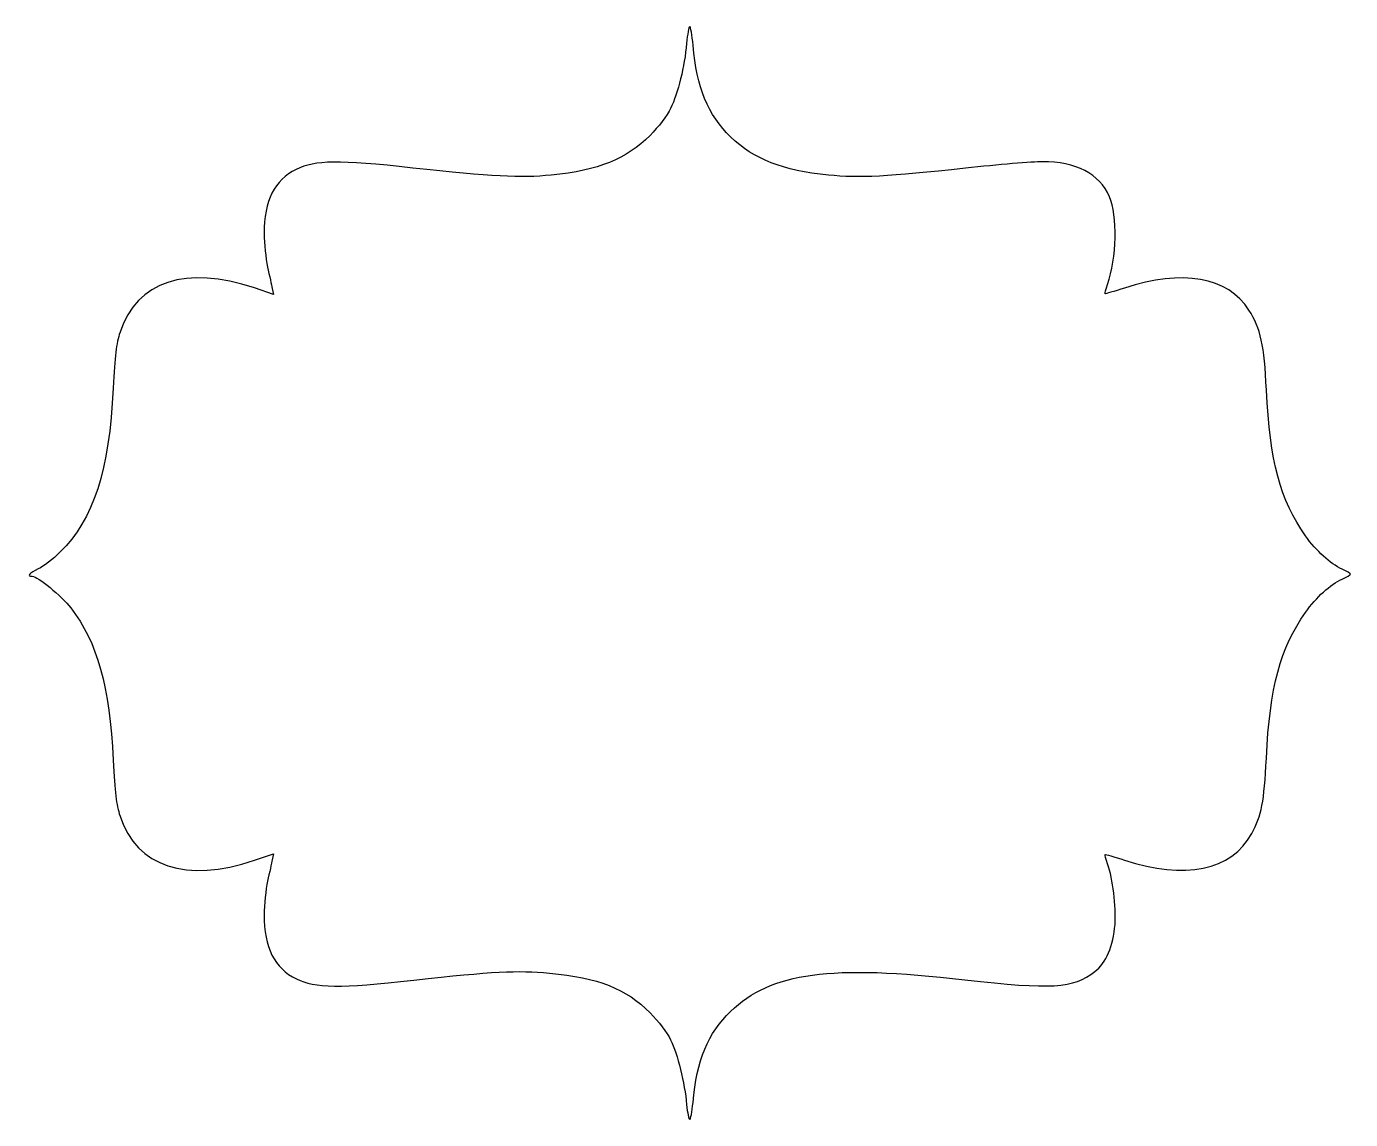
# Model space of a CAD drawing. Extents: x 30 to 188, y 117 to 248.
import ezdxf

# ---------------------------------------------------------------- set-up
doc = ezdxf.new("R2010")
doc.units = 0
doc.layers.add('Layer_1', color=7, linetype='CONTINUOUS')

msp = doc.modelspace()

# ---------------------------------------------------------------- linework, layer by layer
at = {"layer": 'Layer_1', "color": 7}
for points in [[(109.183068, 247.770965), (109.183068, 247.770965)], [(59.360923, 216.508238), (59.511407, 215.804887), (57.243706, 216.566667)], [(57.243706, 148.270543), (59.511407, 149.032873), (59.360923, 148.329522)]]:
    msp.add_lwpolyline(points, dxfattribs=at)
for points in [[(109.183068, 247.770965), (109.069976, 247.770965), (108.89952, 246.848231), (108.804383, 245.720442)], [(109.572227, 245.504918), (109.471102, 246.751225), (109.296163, 247.770965), (109.183068, 247.770965)], [(108.804383, 245.720442), (108.578362, 243.041163), (107.780173, 239.800335), (106.898282, 237.981381)], [(114.064632, 234.587549), (111.35947, 237.185176), (109.974149, 240.551413), (109.572227, 245.504918)], [(106.898282, 237.981381), (106.498571, 237.156954), (105.437404, 235.767142), (104.450334, 234.775512)], [(104.450334, 234.775512), (101.616967, 231.929044), (98.335648, 230.608515), (92.660391, 230.0301)], [(125.733308, 230.0301), (120.23427, 230.590554), (116.851074, 231.911868), (114.064632, 234.587549)], [(62.234961, 230.717464), (59.611621, 229.433985), (58.392763, 226.996417), (58.401258, 223.050062)], [(76.123933, 230.879522), (67.229584, 231.863636), (64.512407, 231.831714), (62.234961, 230.717464)], [(92.660391, 230.0301), (89.041122, 229.66123), (85.482676, 229.844023), (76.123933, 230.879522)], [(142.074084, 230.852513), (132.895656, 229.843077), (129.328401, 229.663694), (125.733308, 230.0301)], [(151.240242, 231.631381), (150.092878, 231.631381), (145.96824, 231.280788), (142.074084, 230.852513)], [(159.265936, 227.448758), (158.049555, 230.198593), (155.300632, 231.631381), (151.240242, 231.631381)], [(159.042145, 216.998819), (160.141485, 220.114674), (160.250784, 225.222346), (159.265936, 227.448758)], [(58.401258, 223.050062), (58.403798, 221.875927), (58.58683, 220.082317), (58.808056, 219.063673)], [(57.243706, 216.566667), (49.093428, 219.30547), (43.216616, 217.371765), (41.197829, 211.286577)], [(58.808056, 219.063673), (59.029284, 218.045026), (59.278114, 216.895083), (59.360923, 216.508238)], [(175.908781, 213.935715), (173.413872, 217.867782), (167.900319, 218.840884), (161.055183, 216.557847)], [(158.737323, 215.873238), (158.699389, 215.909047), (158.83636, 216.415556), (159.042145, 216.998819)], [(161.055183, 216.557847), (159.818256, 216.145298), (158.775259, 215.837433), (158.737323, 215.873238)], [(177.992374, 204.379298), (177.738803, 209.762642), (177.310384, 211.726742), (175.908781, 213.935715)], [(41.197829, 211.286577), (40.737804, 209.899931), (40.56868, 208.518572), (40.381479, 204.604743)], [(40.381479, 204.604743), (39.910633, 194.760665), (38.036808, 188.98188), (34.034236, 185.034395)], [(182.647387, 187.006093), (179.649803, 191.236853), (178.389938, 195.939036), (177.992374, 204.379298)], [(187.027343, 183.011988), (185.570791, 183.682331), (183.964761, 185.146765), (182.647387, 187.006093)], [(34.034236, 185.034395), (33.206052, 184.217608), (32.041298, 183.32464), (31.446281, 183.05002)], [(31.446281, 183.05002), (30.355255, 182.546477), (30.037679, 182.154298), (30.721433, 182.154298)], [(30.721433, 182.154298), (31.3715, 182.154298), (34.210848, 179.830452), (35.323529, 178.387842)], [(182.647387, 177.831116), (183.964761, 179.690444), (185.570791, 181.155429), (187.027343, 181.825772)], [(188.028902, 182.418881), (188.028902, 182.491641), (187.57808, 182.758524), (187.027343, 183.011988)], [(187.027343, 181.825772), (187.57808, 182.079235), (188.028902, 182.346122), (188.028902, 182.418881)], [(35.323529, 178.387842), (38.491899, 174.27999), (39.962026, 169.002587), (40.381479, 160.233017)], [(177.983555, 160.458465), (178.397529, 168.918984), (179.656969, 173.610472), (182.647387, 177.831116)], [(40.381479, 160.233017), (40.56868, 156.319187), (40.737804, 154.937278), (41.197829, 153.550633)], [(176.241716, 151.459874), (177.419756, 153.624321), (177.726735, 155.20978), (177.983555, 160.458465)], [(41.197829, 153.550633), (43.216616, 147.465445), (49.093428, 145.53174), (57.243706, 148.270543)], [(161.055183, 148.279362), (168.22799, 145.887038), (173.849228, 147.064085), (176.241716, 151.459874)], [(159.042145, 147.83839), (158.83636, 148.421653), (158.699389, 148.928163), (158.737323, 148.963971)], [(158.737323, 148.963971), (158.775259, 148.999777), (159.818256, 148.691912), (161.055183, 148.279362)], [(59.360923, 148.329522), (59.278114, 147.942677), (59.029284, 146.792734), (58.808056, 145.77409)], [(159.925743, 140.593768), (160.077872, 142.813282), (159.688259, 146.007118), (159.042145, 147.83839)], [(58.808056, 145.77409), (58.58683, 144.755442), (58.403798, 142.961285), (58.401258, 141.787148)], [(58.401258, 141.787148), (58.392763, 137.836722), (59.610803, 135.403557), (62.241577, 134.116438)], [(157.525751, 134.976332), (158.86439, 135.997359), (159.753308, 138.077983), (159.925743, 140.593768)], [(76.256224, 133.959892), (85.706325, 135.013244), (88.573421, 135.162828), (92.444866, 134.803801)], [(92.444866, 134.803801), (98.280037, 134.262663), (101.5573, 132.968107), (104.450334, 130.061698)], [(114.054159, 130.23974), (118.919269, 134.911458), (125.908514, 135.854822), (142.005183, 134.012809)], [(142.005183, 134.012809), (152.367141, 132.827044), (154.915348, 132.985283), (157.525751, 134.976332)], [(62.241577, 134.116438), (64.511352, 133.005941), (67.40759, 132.973587), (76.256224, 133.959892)], [(104.450334, 130.061698), (105.438976, 129.068484), (106.499838, 127.678435), (106.903243, 126.848112)], [(109.570574, 119.381901), (110.013575, 124.368573), (111.37622, 127.668247), (114.054159, 130.23974)], [(106.903243, 126.848112), (107.727225, 125.152132), (108.5848, 121.683361), (108.814306, 119.117317)], [(108.814306, 119.117317), (108.902161, 118.135054), (109.067546, 117.331381), (109.181415, 117.331381)], [(109.181415, 117.331381), (109.29528, 117.331381), (109.470385, 118.254115), (109.570574, 119.381901)]]:
    msp.add_open_spline(points, degree=3, dxfattribs=at)

doc.saveas('drawing.dxf')
